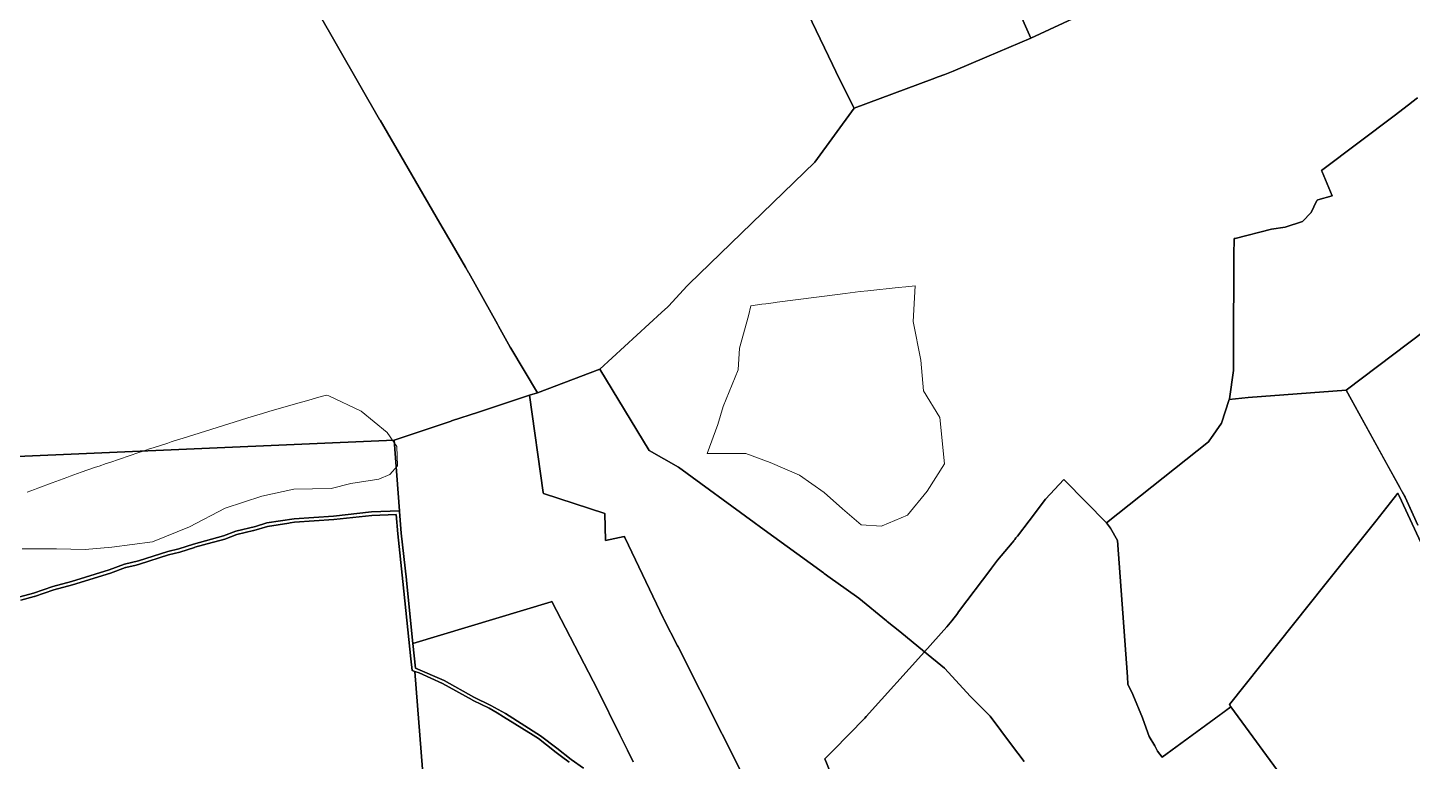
# Model space of a CAD drawing. Header units: metres. Extents: x 3 to 1005126, y 39 to 4383651.
# Drawn here: x 482780 to 484757, y 4366755 to 4367802 of the extents above; entities that cross this region are included whole.
import ezdxf

# ---------------------------------------------------------------- set-up
doc = ezdxf.new("R2010")
doc.units = ezdxf.units.M
doc.header["$MEASUREMENT"] = 0
doc.layers.add('Habitats_5_km_Cala_Blava', color=7, linetype='Continuous', lineweight=9, true_color=0xe7f7d0)
doc.layers.add('TM_Llucmajor', color=7, linetype='Continuous')

msp = doc.modelspace()

# ---------------------------------------------------------------- linework, layer by layer
at = {"layer": 'Habitats_5_km_Cala_Blava'}
msp.add_lwpolyline([(483828.1, 4367407), (483833.5, 4367407.7), (483844.3, 4367409.2), (483849.7, 4367409.9), (483936.1, 4367421.1), (483947, 4367422.4), (483968.6, 4367425), (483979.5, 4367426.2), (484022.8, 4367430.9), (484033.7, 4367432), (484046.8, 4367433.3), (484044, 4367382.3), (484055, 4367327.3), (484059, 4367283.3), (484082, 4367245.3), (484089, 4367179.3), (484064, 4367140.3), (484036, 4367106.3), (483999.9, 4367090.7), (483999, 4367090.3), (483970, 4367092.3), (483943, 4367115.3), (483917, 4367138.3), (483882, 4367163.3), (483840, 4367181.3), (483805, 4367194.3), (483750, 4367194.3), (483765, 4367235.3), (483773, 4367261.3), (483794, 4367313.3), (483796, 4367344.3), (483809, 4367390.3), (483812.5, 4367404.8)], close=True, dxfattribs=at)
msp.add_lwpolyline([(482779.1, 4367138.9), (482789.4, 4367142.8), (482794.5, 4367144.8), (482815, 4367152.4), (482820.1, 4367154.3), (482830.4, 4367158.1), (482835.6, 4367160), (482840.7, 4367161.8), (482850.9, 4367165.5), (482856, 4367167.3), (482876.5, 4367174.4), (482881.7, 4367176.2), (482891.9, 4367179.7), (482897.1, 4367181.5), (482938.4, 4367195.4), (482943.5, 4367197.1), (482953.9, 4367200.6), (482959, 4367202.3), (482979.8, 4367209), (482984.9, 4367210.7), (482995.3, 4367214), (483000.5, 4367215.6), (483083.7, 4367241.7), (483094.2, 4367244.9), (483115, 4367251.2), (483125.5, 4367254.3), (483167.4, 4367266.4), (483177.9, 4367269.3), (483198.9, 4367275.2), (483206.7, 4367277.3), (483210, 4367276.3), (483256, 4367254.3), (483293, 4367224.3), (483307, 4367204.3), (483308, 4367176.3), (483297, 4367164.3), (483281, 4367157.3), (483241, 4367151.3), (483213, 4367144.3), (483160, 4367143.3), (483114, 4367133.3), (483062, 4367116.3), (483011, 4367089.3), (482958, 4367068.3), (482900, 4367060.3), (482862, 4367057.3), (482821, 4367058.3), (482772, 4367058.3)], dxfattribs=at)
at = {"layer": 'TM_Llucmajor', "linetype": 'Continuous', "flags": 128}
for points in [[(483928.9, 4367749.3), (483876.7, 4367858.3), (483959.6, 4367890.8), (483959.9, 4367890.9), (484006.9, 4367909.3), (484019.1, 4367914.1), (484019.2, 4367914.2), (484097.3, 4367944.8), (484101.4, 4367946.4), (484101.7, 4367946.5), (484135.4, 4367959.7), (484135.8, 4367958.8), (484212.3, 4367786.7), (484149.1, 4367759.9), (484101.1, 4367739.6), (484098.6, 4367738.5), (484089.2, 4367735), (484080, 4367731.6), (484071.1, 4367728.3), (483959.8, 4367686.8), (483955.2, 4367696), (483941.3, 4367723.8), (483938.6, 4367729.2), (483928.9, 4367749.3)], [(484738.2, 4367133.8), (484806.6, 4366986.4), (484810.8, 4366898.7), (484836.4, 4366885), (484843.7, 4366866.9), (484861.8, 4366845.4), (484864.9, 4366828.1), (484864, 4366826.8), (484868.8, 4366787), (484935, 4366742.1), (484910.8, 4366702.6), (484769.2, 4366735.8), (484714.3, 4366670.8), (484580.7, 4366711), (484580, 4366720.7), (484497.6, 4366832.5), (484495.7, 4366836.2), (484631.8, 4367006.6), (484704.6, 4367097.7), (484736.3, 4367137.4), (484738.2, 4367133.8)]]:
    msp.add_lwpolyline(points, close=True, dxfattribs=at)
for points in [[(484284.9, 4367820.2), (484212.3, 4367786.7), (484135.8, 4367958.8)], [(483876.7, 4367858.3), (483928.9, 4367749.3), (483938.6, 4367729.2), (483941.3, 4367723.8), (483955.2, 4367696), (483959.8, 4367686.8), (483903.5, 4367609.6), (483723.8, 4367435.6), (483722.5, 4367434.3), (483721.6, 4367433.5), (483694.7, 4367404.2), (483694, 4367403.4), (483685, 4367395.2), (483596.6, 4367314.5), (483507.8, 4367280.8), (483469.7, 4367344.2), (483468.8, 4367345.7), (483452.1, 4367375.7), (483450.5, 4367378.5), (483409.6, 4367451.9), (483409.4, 4367452.2), (483404.8, 4367460.1), (483385.8, 4367492.8), (483368.4, 4367522.7), (483282.9, 4367669.5), (483282.3, 4367670.5), (483193.9, 4367824)], [(483193.9, 4367824), (483282.3, 4367670.5), (483282.9, 4367669.5), (483368.4, 4367522.7), (483385.8, 4367492.8), (483404.8, 4367460.1), (483409.4, 4367452.2), (483409.6, 4367451.9), (483450.5, 4367378.5), (483452.1, 4367375.7), (483468.8, 4367345.7), (483469.7, 4367344.2), (483507.8, 4367280.8), (483496.2, 4367277.1), (483423.5, 4367253.3), (483384.9, 4367240.6), (483384.5, 4367240.4), (483373.2, 4367236.6), (483303.3, 4367212.9), (482610.5, 4367183.3)], [(484764.1, 4367701.4), (484756.1, 4367695.5), (484755.4, 4367694.9), (484732.7, 4367677.2), (484627.1, 4367598), (484628, 4367595.8), (484642.2, 4367561.8), (484621.9, 4367555.8), (484620.7, 4367555.5), (484620.3, 4367554.6), (484620.1, 4367554.2), (484612.3, 4367537.7), (484599.8, 4367525.2), (484575.4, 4367517), (484555.9, 4367514.1), (484504, 4367501), (484502.7, 4367500.7), (484502.4, 4367500.6), (484502.4, 4367500.5), (484502.4, 4367498.7), (484501.8, 4367479.1), (484501.8, 4367464.1), (484501.6, 4367353.4), (484501.5, 4367312.6), (484495.5, 4367271.9), (484495.2, 4367271.2), (484484.2, 4367237.5), (484469.2, 4367215.7), (484467.8, 4367213.7), (484466.8, 4367212.2), (484465.8, 4367210.7), (484320.3, 4367095), (484260.4, 4367155.6), (484259.1, 4367156.8), (484233, 4367128.9), (484209.9, 4367098), (484192.9, 4367076.3), (484190.9, 4367073.7), (484189.1, 4367071.5), (484188.2, 4367070.3), (484187.6, 4367069.5), (484185.2, 4367066.6), (484164.6, 4367042.1), (484155.9, 4367030.5), (484155, 4367029.2), (484109, 4366968.1), (484108, 4366966.8), (484107.8, 4366966.5), (484099.3, 4366955.2), (484092, 4366947), (484060.3, 4366911.2), (484024.9, 4366940.1), (484007.2, 4366954.6), (484006, 4366955.5), (483966.5, 4366987.8), (483948.5, 4367000.6), (483925.7, 4367016.8), (483917.2, 4367022.8), (483916, 4367023.7), (483826, 4367089.2), (483817.3, 4367095.6), (483708.9, 4367174.6), (483667.1, 4367198.3), (483667.1, 4367198.3), (483596.6, 4367314.5), (483685, 4367395.2), (483694, 4367403.4), (483694.7, 4367404.2), (483721.6, 4367433.5), (483722.5, 4367434.3), (483723.8, 4367435.6), (483903.5, 4367609.6), (483959.8, 4367686.8), (484071.1, 4367728.3), (484080, 4367731.6), (484089.2, 4367735), (484098.6, 4367738.5), (484101.1, 4367739.6), (484149.1, 4367759.9), (484212.3, 4367786.7), (484284.9, 4367820.2)], [(484796.3, 4367385.9), (484662.2, 4367284.3), (484522.4, 4367273.8), (484495.2, 4367271.2), (484495.2, 4367271.2), (484495.5, 4367271.9), (484501.5, 4367312.6), (484501.6, 4367353.4), (484501.8, 4367464.1), (484501.8, 4367479.1), (484502.4, 4367498.7), (484502.4, 4367500.5), (484502.4, 4367500.6), (484502.7, 4367500.7), (484504, 4367501), (484555.9, 4367514.1), (484575.4, 4367517), (484599.8, 4367525.2), (484612.3, 4367537.7), (484620.1, 4367554.2), (484620.3, 4367554.6), (484620.7, 4367555.5), (484621.9, 4367555.8), (484642.2, 4367561.8), (484628, 4367595.8), (484627.1, 4367598), (484732.7, 4367677.2), (484755.4, 4367694.9), (484756.1, 4367695.5), (484764.1, 4367701.4)], [(484764.8, 4367091.8), (484746.4, 4367131.7), (484662.2, 4367284.3), (484796.3, 4367385.9)], [(483807.5, 4366722.1), (483771.6, 4366793.7), (483771.1, 4366794.7), (483708.7, 4366918.1), (483707.8, 4366919.9), (483688, 4366958), (483687.7, 4366958.5), (483632.5, 4367074.1), (483631.7, 4367075.7), (483604.9, 4367069.9), (483603.9, 4367108.5), (483516.1, 4367137.2), (483516, 4367138.4), (483516, 4367138.4), (483496.2, 4367277.1), (483507.8, 4367280.8), (483596.6, 4367314.5), (483667.1, 4367198.3), (483708.9, 4367174.6), (483817.3, 4367095.6), (483826, 4367089.2), (483916, 4367023.7), (483917.2, 4367022.8), (483925.7, 4367016.8), (483948.5, 4367000.6), (483966.5, 4366987.8), (484006, 4366955.5), (484007.2, 4366954.6), (484024.9, 4366940.1), (484060.3, 4366911.2), (483977.2, 4366819.1), (483975.1, 4366816.7), (483930, 4366770.5), (483918.2, 4366758.4), (483933.2, 4366721.4)], [(483644.2, 4366754.2), (483636.1, 4366770.7), (483625.3, 4366792.6), (483594.3, 4366855.5), (483593.8, 4366856.5), (483528, 4366982.8), (483527, 4366982.6), (483329.8, 4366923.2), (483320.8, 4367012.7), (483320.6, 4367014), (483313.3, 4367080.3), (483310.7, 4367111.6), (483310.6, 4367112.5), (483310.6, 4367112.5), (483303.3, 4367212.9), (483373.2, 4367236.6), (483384.5, 4367240.4), (483384.9, 4367240.6), (483423.5, 4367253.3), (483496.2, 4367277.1), (483516, 4367138.4), (483516.1, 4367137.2), (483603.9, 4367108.5), (483604.9, 4367069.9), (483631.7, 4367075.7), (483632.5, 4367074.1), (483687.7, 4366958.5), (483688, 4366958), (483707.8, 4366919.9), (483708.7, 4366918.1), (483771.1, 4366794.7), (483771.6, 4366793.7), (483807.5, 4366722.1)], [(484806.6, 4366986.4), (484738.2, 4367133.8), (484736.3, 4367137.4), (484704.6, 4367097.7), (484631.8, 4367006.6), (484495.7, 4366836.2), (484497.6, 4366832.5), (484486, 4366824), (484399.7, 4366760.7), (484392.9, 4366769.4), (484389.3, 4366777.2), (484381, 4366790.5), (484372, 4366815.6), (484371.4, 4366816.9), (484357.6, 4366850.2), (484350.8, 4366865), (484350.1, 4366875.3), (484335.7, 4367069.8), (484325.8, 4367087.8), (484320.3, 4367095), (484465.8, 4367210.7), (484466.8, 4367212.2), (484467.8, 4367213.7), (484469.2, 4367215.7), (484484.2, 4367237.5), (484495.2, 4367271.2), (484522.4, 4367273.8), (484662.2, 4367284.3), (484722.3, 4367175.4), (484738.7, 4367145.8), (484740.5, 4367142.6), (484740.5, 4367142.6), (484741.8, 4367140.1), (484742.4, 4367139), (484746.4, 4367131.7), (484753.6, 4367116.1), (484764.8, 4367091.8)], [(482610.5, 4367183.3), (483303.3, 4367212.9), (483310.6, 4367112.5), (483270.8, 4367110.7), (483216.6, 4367104.8), (483160.1, 4367100.9), (483121.1, 4367095), (483105, 4367090.2), (483076.9, 4367083.2), (483059.6, 4367076.6), (483016.7, 4367064.9), (482995.4, 4367057.9), (482979.7, 4367054.2), (482937.9, 4367041), (482918.1, 4367036.1), (482896.4, 4367028.3), (482842.2, 4367011.3), (482815.8, 4367004.3), (482788, 4366995), (482768.7, 4366989.8)], [(484202.4, 4366754.8), (484184.6, 4366778.7), (484154.2, 4366819.4), (484137.4, 4366836.1), (484125.9, 4366847.5), (484088.9, 4366887.8), (484088.9, 4366887.8), (484060.3, 4366911.2), (484092, 4366947), (484099.3, 4366955.2), (484107.8, 4366966.5), (484108, 4366966.8), (484109, 4366968.1), (484155, 4367029.2), (484155.9, 4367030.5), (484164.6, 4367042.1), (484185.2, 4367066.6), (484187.6, 4367069.5), (484188.2, 4367070.3), (484189.1, 4367071.5), (484190.9, 4367073.7), (484192.9, 4367076.3), (484209.9, 4367098), (484233, 4367128.9), (484259.1, 4367156.8), (484260.4, 4367155.6), (484320.3, 4367095), (484325.8, 4367087.8), (484335.7, 4367069.8), (484350.1, 4366875.3), (484350.8, 4366865), (484357.6, 4366850.2), (484371.4, 4366816.9), (484372, 4366815.6), (484381, 4366790.5), (484389.3, 4366777.2), (484392.9, 4366769.4), (484399.7, 4366760.7), (484497.6, 4366832.5), (484580, 4366720.7)], [(482768.7, 4366989.8), (482788, 4366995), (482815.8, 4367004.3), (482842.2, 4367011.3), (482896.4, 4367028.3), (482918.1, 4367036.1), (482937.9, 4367041), (482979.7, 4367054.2), (482995.4, 4367057.9), (483016.7, 4367064.9), (483059.6, 4367076.6), (483076.9, 4367083.2), (483105, 4367090.2), (483121.1, 4367095), (483160.1, 4367100.9), (483216.6, 4367104.8), (483270.8, 4367110.7), (483310.6, 4367112.5), (483310.7, 4367111.6), (483313.3, 4367080.3), (483320.6, 4367014), (483320.8, 4367012.7), (483329.8, 4366923.2), (483333.3, 4366888.1), (483374.6, 4366870.2), (483416.7, 4366846.7), (483441.1, 4366834.7), (483461.9, 4366823), (483511.9, 4366791.1), (483535.2, 4366773.6), (483556, 4366757.8), (483573.3, 4366745.2)], [(482770, 4366985), (482789.3, 4366990.2), (482789.5, 4366990.3), (482817.2, 4366999.5), (482817.4, 4366999.6), (482844, 4367006.7), (482898, 4367023.6), (482919.4, 4367031.3), (482919.5, 4367031.3), (482919.8, 4367031.4), (482934.6, 4367035), (482939.3, 4367036.1), (482981, 4367049.4), (482981.1, 4367049.4), (482996.9, 4367053.2), (483018.2, 4367060.1), (483018.5, 4367060.3), (483043.3, 4367067), (483056, 4367070.5), (483061.2, 4367071.9), (483061.4, 4367072), (483078.4, 4367078.4), (483078.5, 4367078.5), (483102.3, 4367084.2), (483102.6, 4367084.2), (483122.4, 4367090.2), (483152.8, 4367094.8), (483154.7, 4367095), (483160.7, 4367096), (483217, 4367099.9), (483271.2, 4367105.8), (483306, 4367107.3), (483308.3, 4367079.7), (483315.4, 4367011.4), (483326.9, 4366901.4), (483328.6, 4366884.6), (483332.5, 4366883.3), (483343.7, 4366743.6)], [(483552.7, 4366753.9), (483542.2, 4366761.8), (483532.6, 4366769), (483532.2, 4366769.3), (483509.2, 4366787.4), (483501.4, 4366792.3), (483459.4, 4366818.6), (483450, 4366824.1), (483438.8, 4366830.6), (483436.8, 4366831.6), (483428.9, 4366835.5), (483415.1, 4366842.4), (483414.5, 4366842.7), (483372.1, 4366866.1), (483371.9, 4366866.2), (483338.9, 4366881), (483338.8, 4366881.1), (483332.5, 4366883.3), (483328.6, 4366884.6), (483326.9, 4366901.4), (483315.4, 4367011.4), (483308.3, 4367079.7), (483306, 4367107.3), (483271.2, 4367105.8), (483217, 4367099.9), (483160.7, 4367096), (483154.7, 4367095), (483152.8, 4367094.8), (483122.4, 4367090.2), (483102.6, 4367084.2), (483102.3, 4367084.2), (483078.5, 4367078.5), (483078.4, 4367078.4), (483061.4, 4367072), (483061.2, 4367071.9), (483056, 4367070.5), (483043.3, 4367067), (483018.5, 4367060.3), (483018.2, 4367060.1), (482996.9, 4367053.2), (482981.1, 4367049.4), (482981, 4367049.4), (482939.3, 4367036.1), (482934.6, 4367035), (482919.8, 4367031.4), (482919.5, 4367031.3), (482919.4, 4367031.3), (482898, 4367023.6), (482844, 4367006.7), (482817.4, 4366999.6), (482817.2, 4366999.5), (482789.5, 4366990.3), (482789.3, 4366990.2), (482770, 4366985)], [(483573.3, 4366745.2), (483556, 4366757.8), (483535.2, 4366773.6), (483511.9, 4366791.1), (483461.9, 4366823), (483441.1, 4366834.7), (483416.7, 4366846.7), (483374.6, 4366870.2), (483333.3, 4366888.1), (483333.3, 4366888.1), (483329.8, 4366923.2), (483527, 4366982.6), (483528, 4366982.8), (483593.8, 4366856.5), (483594.3, 4366855.5), (483625.3, 4366792.6), (483636.1, 4366770.7), (483644.2, 4366754.2)], [(483933.2, 4366721.4), (483918.2, 4366758.4), (483930, 4366770.5), (483975.1, 4366816.7), (483977.2, 4366819.1), (484060.3, 4366911.2), (484088.9, 4366887.8), (484125.9, 4366847.5), (484137.4, 4366836.1), (484154.2, 4366819.4), (484184.6, 4366778.7), (484202.4, 4366754.8)], [(483343.7, 4366743.6), (483332.5, 4366883.3), (483332.5, 4366883.3), (483338.8, 4366881.1), (483338.9, 4366881), (483371.9, 4366866.2), (483372.1, 4366866.1), (483414.5, 4366842.7), (483415.1, 4366842.4), (483428.9, 4366835.5), (483436.8, 4366831.6), (483438.8, 4366830.6), (483450, 4366824.1), (483459.4, 4366818.6), (483501.4, 4366792.3), (483509.2, 4366787.4), (483532.2, 4366769.3), (483532.6, 4366769), (483542.2, 4366761.8), (483552.7, 4366753.9)]]:
    msp.add_lwpolyline(points, dxfattribs=at)

doc.saveas('drawing.dxf')
